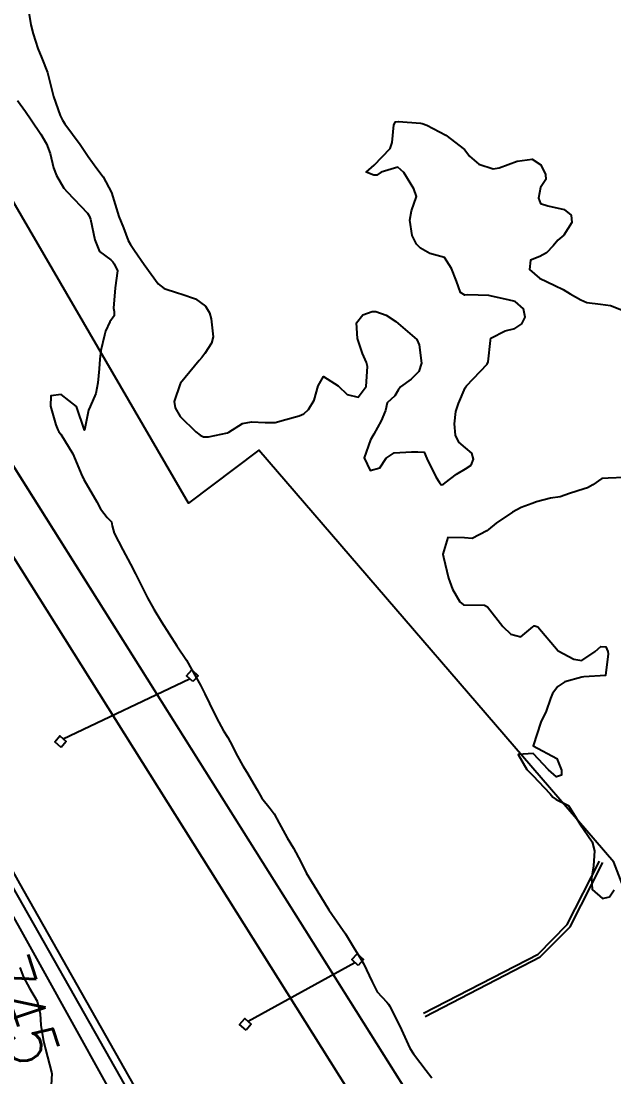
# Model space of a CAD drawing. Header units: metres. Extents: x 318500 to 325275, y 7408834 to 7428799.
# Drawn here: x 322708.2 to 322758, y 7421652.7 to 7421741.3 of the extents above; entities that cross this region are included whole.
import ezdxf
from ezdxf.enums import TextEntityAlignment as Align

# ---------------------------------------------------------------- set-up
doc = ezdxf.new("R2010")
doc.units = ezdxf.units.M
doc.header["$MEASUREMENT"] = 0
for name, color, linetype in [('Canaleta de Drenagem', 151, 'Continuous'), ('Cotas', 45, 'Continuous'), ('Curvas de Nivel 1m', 11, 'Continuous'), ('Curvas de Nivel 5m', 15, 'Continuous'), ('Divisas', 45, 'Continuous'), ('Linha Férrea', 20, 'Continuous'), ('Pórticos', 45, 'Continuous'), ('Vias Primárias', 230, 'Continuous')]:
    doc.layers.add(name, color=color, linetype=linetype)
doc.styles.add('Style-STANDARD', font='STANDARD.shx')

msp = doc.modelspace()

# ---------------------------------------------------------------- linework, layer by layer
at = {"layer": 'Canaleta de Drenagem'}
for points in [[(322628.408, 7421813.763), (322632.511, 7421806.311), (322642.322, 7421788.636), (322653.18, 7421768.405), (322664.371, 7421747.702), (322672.708, 7421731.897), (322686.545, 7421707.675), (322708.069, 7421668.901), (322732.511, 7421625.714), (322747.961, 7421597.227), (322749.923, 7421593.52), (322749.447, 7421592.459)], [(322627.838, 7421813.449), (322631.942, 7421805.996), (322641.752, 7421788.325), (322652.608, 7421768.097), (322663.797, 7421747.396), (322672.139, 7421731.584), (322685.979, 7421707.356), (322707.502, 7421668.583), (322731.942, 7421625.399), (322747.388, 7421596.92), (322749.2, 7421593.497), (322748.854, 7421592.725)], [(322741.976, 7421658.011), (322751.605, 7421662.985), (322754.036, 7421665.458), (322756.763, 7421670.799)], [(322742.114, 7421657.744), (322751.785, 7421662.74), (322754.283, 7421665.28), (322757.03, 7421670.662)]]:
    msp.add_lwpolyline(points, dxfattribs=at)
at = {"layer": 'Curvas de Nivel 1m', "flags": 128}
for points, elevation in [([(322708.815, 7421742.23), (322709.03, 7421741.044), (322709.216, 7421740.285), (322709.621, 7421739.035), (322709.948, 7421738.229), (322710.408, 7421737.025), (322710.578, 7421736.366), (322710.918, 7421735.02), (322711.479, 7421733.419), (322711.674, 7421733.012), (322711.875, 7421732.704), (322713.171, 7421730.987), (322713.835, 7421729.979), (322714.561, 7421728.969), (322715.105, 7421728.253), (322715.8, 7421726.95), (322716.415, 7421724.94), (322716.788, 7421723.967), (322717.2, 7421722.928), (322717.389, 7421722.569), (322717.737, 7421722.065), (322718.523, 7421720.912), (322719.696, 7421719.27), (322720.227, 7421718.892), (322721.333, 7421718.522), (322721.685, 7421718.413), (322722.834, 7421718.005), (322723.676, 7421717.396), (322724.03, 7421716.836), (322724.17, 7421716.328), (322724.315, 7421714.833), (322724.176, 7421714.291), (322723.619, 7421713.427), (322723.364, 7421713.093), (322723.163, 7421712.847), (322721.591, 7421710.93), (322721.549, 7421710.871), (322721.057, 7421709.389), (322721.129, 7421708.876), (322721.549, 7421708.141), (322722.86, 7421706.85), (322723.237, 7421706.554), (322723.526, 7421706.431), (322723.928, 7421706.433), (322725.529, 7421706.77), (322725.642, 7421706.818), (322726.796, 7421707.547), (322727.543, 7421707.687), (322728.692, 7421707.624), (322729.543, 7421707.639), (322730.423, 7421707.875), (322731.552, 7421708.194), (322731.94, 7421708.349), (322732.342, 7421708.728), (322732.797, 7421709.496), (322733.141, 7421710.717), (322733.598, 7421711.495), (322734.823, 7421710.698), (322735.579, 7421709.987), (322736.492, 7421709.76), (322737.168, 7421710.666), (322737.271, 7421712.33), (322737.194, 7421712.666), (322736.87, 7421713.423), (322736.451, 7421714.678), (322736.346, 7421715.993), (322736.894, 7421716.672), (322737.673, 7421716.94), (322737.977, 7421716.959), (322738.85, 7421716.642), (322739.662, 7421716.12), (322741.429, 7421714.612), (322741.633, 7421714.163), (322741.812, 7421712.607), (322741.603, 7421711.911), (322740.947, 7421711.266), (322740.054, 7421710.625), (322739.858, 7421710.355), (322739.579, 7421709.883), (322738.938, 7421709.271), (322738.797, 7421708.641), (322738.426, 7421707.767), (322737.814, 7421706.656), (322737.525, 7421706.17), (322736.99, 7421704.665), (322737.494, 7421703.593), (322738.323, 7421703.823), (322738.841, 7421704.64), (322739.515, 7421705.087), (322740.973, 7421705.158), (322741.516, 7421705.181), (322742.041, 7421705.128), (322742.263, 7421704.599), (322743.014, 7421703.06), (322743.326, 7421702.582), (322743.477, 7421702.398), (322743.637, 7421702.418), (322743.812, 7421702.575), (322744.753, 7421703.299), (322745.498, 7421703.736), (322745.987, 7421704.06), (322746.17, 7421704.543), (322746.028, 7421705.058), (322745.519, 7421705.494), (322744.951, 7421705.985), (322744.662, 7421706.563), (322744.584, 7421707.525), (322744.69, 7421708.563), (322744.912, 7421709.218), (322745.474, 7421710.552), (322745.592, 7421710.705), (322747.325, 7421712.533), (322747.411, 7421712.734), (322747.613, 7421714.53), (322747.617, 7421714.554), (322747.643, 7421714.702), (322748.833, 7421715.331), (322749.655, 7421715.518), (322750.243, 7421715.909), (322750.515, 7421716.487), (322750.369, 7421717.182), (322749.683, 7421717.789), (322749.101, 7421717.925), (322747.687, 7421718.241), (322747.455, 7421718.3), (322745.688, 7421718.354), (322745.46, 7421718.326), (322745.092, 7421718.559), (322744.755, 7421719.514), (322744.325, 7421720.571), (322743.734, 7421721.498), (322742.512, 7421721.825), (322741.745, 7421722.264), (322741.409, 7421722.613), (322741.043, 7421723.331), (322740.827, 7421724.619), (322740.978, 7421725.422), (322741.382, 7421726.614), (322741.175, 7421727.251), (322740.331, 7421728.625), (322739.834, 7421729.077), (322738.425, 7421728.651), (322738.071, 7421728.412), (322737.826, 7421728.401), (322737.163, 7421728.67), (322737.836, 7421729.251), (322739.177, 7421730.64), (322739.36, 7421731.135), (322739.481, 7421732.636), (322739.63, 7421732.888), (322739.884, 7421732.922), (322741.723, 7421732.771), (322741.882, 7421732.74), (322742.267, 7421732.604), (322743.868, 7421731.754), (322745.417, 7421730.556), (322745.616, 7421730.321), (322745.845, 7421730.002), (322746.637, 7421729.341), (322747.834, 7421728.945), (322748.332, 7421729.02), (322749.841, 7421729.58), (322751.101, 7421729.74), (322751.838, 7421729.26), (322752.235, 7421728.466), (322752.244, 7421728.046), (322751.813, 7421727.361), (322751.624, 7421726.473), (322751.793, 7421726.033), (322752.423, 7421725.831), (322753.786, 7421725.528), (322754.386, 7421725.048), (322754.425, 7421724.44), (322753.759, 7421723.354), (322753.267, 7421722.943), (322752.861, 7421722.459), (322752.319, 7421721.886), (322751.737, 7421721.583), (322750.961, 7421721.252), (322750.871, 7421720.483), (322751.709, 7421719.743), (322753.021, 7421719.136), (322753.695, 7421718.798), (322754.297, 7421718.441), (322755.179, 7421717.922), (322755.683, 7421717.711), (322756.837, 7421717.558), (322757.681, 7421717.448), (322759.176, 7421716.874)], 743), ([(322707.896, 7421734.685), (322708.579, 7421733.742), (322709.056, 7421733.042), (322709.862, 7421731.847), (322710.329, 7421731.023), (322710.645, 7421730.211), (322710.929, 7421729.013), (322711.167, 7421728.363), (322711.803, 7421727.318), (322712.059, 7421726.997), (322713.773, 7421725.203), (322713.921, 7421724.978), (322714.026, 7421724.716), (322714.389, 7421722.97), (322714.773, 7421722.007), (322715.724, 7421721.307), (322715.903, 7421721.127), (322716.019, 7421720.946), (322716.288, 7421720.365), (322716.09, 7421718.944), (322715.951, 7421717.224), (322716.011, 7421716.945), (322716.008, 7421716.601), (322715.657, 7421716.094), (322715.298, 7421715.303), (322715.194, 7421714.957), (322714.894, 7421713.688), (322714.803, 7421712.962), (322714.767, 7421712.128), (322714.651, 7421710.964), (322714.467, 7421710.076), (322713.992, 7421708.974), (322713.869, 7421708.661), (322713.53, 7421706.98), (322712.843, 7421708.987), (322711.575, 7421709.983), (322710.713, 7421709.873), (322710.668, 7421709.013), (322711.121, 7421707.421), (322711.295, 7421707.004), (322711.38, 7421706.854), (322711.526, 7421706.642), (322712.544, 7421704.99), (322713.329, 7421703.135), (322713.4, 7421702.981), (322713.478, 7421702.838), (322714.559, 7421700.963), (322714.877, 7421700.391), (322715.437, 7421699.655), (322715.782, 7421699.293), (322715.854, 7421698.944), (322716.023, 7421698.339), (322716.741, 7421696.93), (322717.382, 7421695.742), (322717.812, 7421694.916), (322718.251, 7421694.022), (322718.811, 7421692.905), (322719.336, 7421691.942), (322719.98, 7421690.89), (322721.29, 7421688.87), (322722.084, 7421687.663), (322722.548, 7421686.851), (322723.251, 7421685.561), (322723.637, 7421684.836), (322724.031, 7421684.029), (322724.594, 7421682.826), (322725.199, 7421681.743), (322725.545, 7421681.167), (322725.744, 7421680.812), (322726.373, 7421679.601), (322726.813, 7421678.795), (322727.152, 7421678.267), (322728.028, 7421676.777), (322728.423, 7421676.07), (322729.114, 7421675.201), (322729.445, 7421674.757), (322729.872, 7421673.978), (322730.543, 7421672.745), (322731.067, 7421671.885), (322731.698, 7421670.73), (322732.132, 7421669.815), (322732.801, 7421668.713), (322733.025, 7421668.359), (322734.024, 7421666.695), (322734.98, 7421665.34), (322735.425, 7421664.675), (322736.19, 7421663.435), (322736.656, 7421662.663), (322736.943, 7421662.182), (322737.686, 7421660.649), (322738.088, 7421659.823), (322738.903, 7421658.952), (322739.049, 7421658.775), (322739.13, 7421658.627), (322739.398, 7421658.117), (322740.129, 7421656.611), (322740.847, 7421655.087), (322741.146, 7421654.597), (322742.199, 7421653.214), (322742.673, 7421652.581)], 744), ([(322758.852, 7421703.014), (322757.488, 7421702.943), (322756.96, 7421702.926), (322756.204, 7421702.409), (322755.748, 7421702.143), (322755.475, 7421702.067), (322754.251, 7421701.655), (322753.464, 7421701.392), (322752.653, 7421701.267), (322751.457, 7421700.955), (322751.111, 7421700.819), (322750.191, 7421700.489), (322749.446, 7421700.107), (322748.093, 7421699.176), (322747.431, 7421698.633), (322747.306, 7421698.531), (322746.082, 7421697.881), (322745.421, 7421697.936), (322744.029, 7421697.963), (322743.609, 7421696.577), (322743.655, 7421696.317), (322744.091, 7421694.569), (322744.422, 7421693.625), (322745.028, 7421692.555), (322745.347, 7421692.321), (322747.103, 7421692.28), (322747.344, 7421692.135), (322748.632, 7421690.507), (322749.31, 7421689.851), (322750.163, 7421689.632), (322751.164, 7421690.472), (322751.248, 7421690.544), (322751.321, 7421690.567), (322751.584, 7421690.467), (322753.29, 7421688.45), (322754.611, 7421687.755), (322755.282, 7421687.635), (322756.4, 7421688.403), (322756.868, 7421688.825), (322757.296, 7421688.776), (322757.467, 7421688.388), (322757.479, 7421688.197), (322757.27, 7421686.39), (322755.429, 7421686.256), (322755.267, 7421686.237), (322753.857, 7421685.838), (322753.255, 7421685.447), (322752.819, 7421684.874), (322752.652, 7421684.449), (322752.286, 7421683.392), (322751.827, 7421682.461), (322751.19, 7421680.47), (322753.175, 7421679.416), (322753.579, 7421678.436), (322753.577, 7421678.013), (322753.151, 7421677.873), (322752.475, 7421678.45), (322751.181, 7421679.844), (322749.928, 7421679.74), (322750.658, 7421678.478), (322751.153, 7421677.975), (322752.603, 7421676.448), (322752.841, 7421676.158), (322753.125, 7421675.974), (322754.147, 7421675.456), (322754.801, 7421674.423), (322755.103, 7421673.93), (322756.155, 7421672.404), (322756.339, 7421671.667), (322756.264, 7421670.402), (322756.098, 7421669.351), (322756.136, 7421668.403), (322757.019, 7421667.657), (322757.609, 7421667.793), (322757.979, 7421668.376)], 743)]:
    msp.add_lwpolyline(points, dxfattribs=dict(at, elevation=elevation))
at = {"layer": 'Curvas de Nivel 5m', "elevation": 745, "flags": 128}
msp.add_lwpolyline([(322708.106, 7421661.869), (322708.409, 7421661.038), (322708.907, 7421660.134), (322709.558, 7421659.02), (322709.818, 7421657.955), (322709.865, 7421657.015), (322710.051, 7421655.814), (322710.256, 7421655.009), (322710.753, 7421653.059), (322710.769, 7421653.001), (322710.772, 7421652.963), (322710.669, 7421651.002)], dxfattribs=at)
at = {"layer": 'Divisas'}
for points in [[(322764.143, 7421569.822), (322748.729, 7421591.88), (322747.373, 7421593.82), (322737.047, 7421612.811), (322729.648, 7421626.582), (322717.864, 7421647.585), (322709.953, 7421661.855), (322697.545, 7421684.107), (322686.966, 7421702.894), (322675.77, 7421722.399), (322666.893, 7421739.566), (322656.896, 7421743.086), (322638.688, 7421773.493), (322627.244, 7421792.629), (322597.945, 7421842.624)], [(322924.207, 7421441.683), (322906.988, 7421456.138), (322893.341, 7421467.245), (322879.861, 7421474.937), (322877.963, 7421471.837), (322876.004, 7421472.68), (322865.363, 7421480.86), (322840.2, 7421516.876), (322832.088, 7421546.932), (322817.958, 7421562.151), (322800.311, 7421581.177), (322798.306, 7421584.659), (322777.445, 7421620.897), (322776.091, 7421623.568), (322757.971, 7421670.712), (322728.171, 7421705.308), (322722.249, 7421700.843), (322705.113, 7421730.344), (322695.999, 7421746.022), (322690.944, 7421752.823), (322684.139, 7421762.406), (322668.997, 7421784.079), (322654.601, 7421804.408), (322642.478, 7421825.337)]]:
    msp.add_lwpolyline(points, dxfattribs=at)
at = {"layer": 'Linha Férrea'}
for points in [[(322143.825, 7422393.254, 0.177055), (322348.62, 7422102.056), (322434.806, 7422041.149, -0.110991), (322629.993, 7421830.678), (322682.61, 7421743.599), (322746.773, 7421641.593), (322762.264, 7421616.034), (322784.09, 7421580.598, 0.089131), (322895.412, 7421449.131), (322994.737, 7421367.338, -0.08158), (323134.171, 7421212.836), (323192.504, 7421114.159, 0.09806), (323348.116, 7420944.919), (323507.932, 7420825.984), (323699.619, 7420681.705), (323733.067, 7420655.668, -0.104587), (323843.705, 7420529.863, -0.339852), (323771.4, 7420065.587)], [(323771.4, 7420065.587, 0.339852), (323843.705, 7420529.863, 0.104587), (323733.067, 7420655.668), (323699.619, 7420681.705), (323507.932, 7420825.984), (323348.116, 7420944.919, -0.09806), (323192.504, 7421114.159), (323134.171, 7421212.836, 0.08158), (322994.737, 7421367.338), (322895.412, 7421449.131, -0.089131), (322784.09, 7421580.598), (322762.264, 7421616.034), (322746.773, 7421641.593), (322682.61, 7421743.599), (322629.993, 7421830.678, 0.110991), (322434.806, 7422041.149), (322348.62, 7422102.056, -0.177055), (322143.825, 7422393.254)], [(322140.246, 7422392.292, 0.177815), (322346.493, 7422099.021), (322440.925, 7422031.999, -0.098061), (322613.888, 7421848.216), (322683.948, 7421733.892), (322746.506, 7421634.335), (322780.475, 7421578.692, 0.094269), (322901.272, 7421438.87), (322999.189, 7421358.366, -0.08072), (323136.386, 7421201.409), (323184.599, 7421119.369, 0.102464), (323355.759, 7420933.913), (323510.091, 7420819.318), (323694.288, 7420680.697, -0.007988), (323738.117, 7420646.682, -0.098634), (323840.146, 7420527.887, -0.339824), (323768.602, 7420068.543)], [(323768.602, 7420068.543, 0.339824), (323840.146, 7420527.887, 0.098634), (323738.117, 7420646.682, 0.007988), (323694.288, 7420680.697), (323510.091, 7420819.318), (323355.759, 7420933.913, -0.102464), (323184.599, 7421119.369), (323136.386, 7421201.409, 0.08072), (322999.189, 7421358.366), (322901.272, 7421438.87, -0.094269), (322780.475, 7421578.692), (322746.506, 7421634.335), (322683.948, 7421733.892), (322613.888, 7421848.216, 0.098061), (322440.925, 7422031.999), (322346.493, 7422099.021, -0.177815), (322140.246, 7422392.292)]]:
    msp.add_lwpolyline(points, format="xyb", dxfattribs=at)
at = {"layer": 'Pórticos'}
for points in [[(322711.73, 7421681.065), (322722.352, 7421686.112)], [(322727.256, 7421657.336), (322736.231, 7421662.277)]]:
    msp.add_lwpolyline(points, dxfattribs=at)
for points in [[(322722.62, 7421685.873), (322722.085, 7421686.351), (322722.524, 7421686.844), (322723.059, 7421686.366)], [(322711.557, 7421680.334), (322711.022, 7421680.811), (322711.462, 7421681.304), (322711.997, 7421680.827)], [(322736.499, 7421662.038), (322735.964, 7421662.516), (322736.404, 7421663.009), (322736.939, 7421662.531)], [(322727.084, 7421656.604), (322726.549, 7421657.081), (322726.989, 7421657.574), (322727.524, 7421657.097)]]:
    msp.add_lwpolyline(points, close=True, dxfattribs=at)
at = {"layer": 'Vias Primárias'}
for points in [[(323715.644, 7420145.548, 0), (323709.04, 7420132.939)], [(323831.088, 7420001.787, 0), (323833.844, 7420008.443, 0.220888)]]:
    msp.add_lwpolyline(points, format="xyb", dxfattribs=at)

# ---------------------------------------------------------------- texts
at = {"layer": 'Cotas', "style": 'Style-STANDARD'}
msp.add_text('745', height=4, rotation=288.41706, dxfattribs=at).set_placement((322708.218, 7421658.31, 745), align=Align.MIDDLE_CENTER)

doc.saveas('drawing.dxf')
